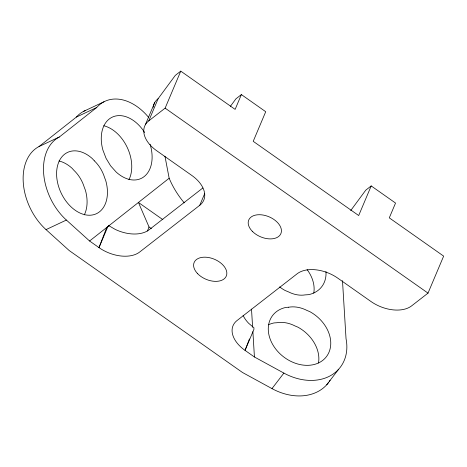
<?xml version="1.0" encoding="UTF-8"?>
<svg xmlns="http://www.w3.org/2000/svg" width="467" height="467" viewBox="0 0 467 467"><rect width="100%" height="100%" fill="white"/><g stroke="black" fill="none" stroke-linecap="round" stroke-linejoin="round"><path stroke-width="0.7" d="M249.436 338.96L245.035 350.378L254.433 356.992L283.883 373.086A51.335 39.66 37.5 0 0 346.035 338.727L342.492 280.679M145.342 124.765L154.723 102.559M148.669 117.439A51.335 35.072 64.8 0 0 96.722 107.509L59.338 136.994A51.335 35.072 64.8 0 0 66.384 220.05L89.588 241.001L98.986 247.615A30.799 19.176 22.9 0 0 139.703 252.005L199.753 205.293A30.799 19.176 22.9 0 0 191.791 175.429L156.719 150.753A30.799 19.176 22.9 0 1 148.751 120.883L158.132 98.683L175.306 75.385L180.764 71.136L235.129 109.389L241.381 94.585L265.723 111.712L253.213 141.32L358.691 215.538L371.201 185.93L395.543 203.057L389.285 217.861L443.65 256.114L428.017 293.124L411.637 305.862A30.799 19.176 22.9 0 1 370.921 301.472L337.839 278.192A30.799 19.176 22.9 0 0 297.117 273.802L237.073 320.514A30.799 19.176 22.9 0 0 245.035 350.378L253.914 329.358L253.931 327.764L248.672 323.31A30.799 19.176 22.9 0 1 243.12 315.429M148.751 120.883L165.131 108.146L180.764 71.136M199.753 205.293L204.721 193.542M230.342 106.406L235.923 98.835L241.381 94.585M350.717 210.564L365.743 190.18L371.201 185.93M85.566 110.445A51.335 35.072 64.8 0 0 76.366 117.083L38.983 146.568A51.335 35.072 64.8 0 0 46.029 229.618L69.233 250.575L242.531 372.514L271.981 388.608L283.883 373.086M326.737 384.773L338.639 369.251M89.588 241.001L169.159 178.231L164.95 156.2M108.939 225.748L107.865 226.594L98.986 247.615L106.75 227.458L108.939 225.748L115.226 229.408A30.799 19.176 22.9 0 0 149.084 229.799L202.841 187.985M83.651 111.333L104.007 101.759M76.366 117.083L96.722 107.509M38.983 146.568L59.338 136.994M46.029 229.618L66.384 220.05M165.131 108.146L428.017 293.124M162.849 219.642L138.436 202.468L149.026 226.956L151.407 228.637M251.509 309.119L252.618 327.268M252.886 331.669L254.433 356.992M153.205 107.346A30.799 19.176 22.9 0 1 158.132 98.683M184.255 202.853A69.104 47.856 49.9 0 1 169.159 178.231M268.49 324.781A33.881 26.175 37.5 0 1 274.053 322.93L276.791 322.738A27.909 21.564 37.5 0 1 295.115 325.995L297.934 327.174A33.881 26.175 37.5 0 1 318.5 362.993M325.966 271.543A33.367 25.778 37.5 0 1 308.617 294.654L305.161 294.893A25.837 19.958 37.5 0 1 288.659 291.963L285.098 290.474A33.367 25.778 37.5 0 1 279.622 286.907M328.494 382.648A51.335 39.66 37.5 0 1 271.981 388.608M330.07 380.348A51.335 39.66 37.5 0 1 329.311 381.516M307.111 269.605A33.367 25.778 37.5 0 1 313.771 293.159M103.773 125.757A33.881 23.146 64.8 0 1 127.345 147.665A33.881 23.146 64.8 0 1 128.945 179.725M58.976 160.963A33.881 23.146 64.8 0 1 71.982 168.184L73.979 170.397A27.909 19.065 64.8 0 1 84.27 187.273L85.391 190.18A33.881 23.146 64.8 0 1 84.334 214.843M150.082 144.25A33.881 23.146 64.8 0 1 144.484 176.322A33.881 23.146 64.8 0 1 116.254 172.125L110.603 165.832L106.056 158.307L102.909 150.07A33.881 23.146 64.8 0 1 112.88 116.873A33.881 23.146 64.8 0 1 144.665 132.546M147.508 231.048A30.799 7.927 -54.9 0 1 149.026 226.956M288.694 307.216L285.956 307.409A33.881 26.175 37.5 0 0 275.834 349.17A33.881 26.175 37.5 0 0 325.336 357.973A33.881 26.175 37.5 0 0 309.831 311.652L307.012 310.473A27.909 21.564 37.5 0 0 288.694 307.216M94.334 160.829L92.332 158.617A33.881 23.146 64.8 0 0 56.898 169.089A33.881 23.146 64.8 0 0 84.702 214.686A33.881 23.146 64.8 0 0 105.746 180.606L104.626 177.705A27.909 19.065 64.8 0 0 94.334 160.829M197.687 273.732A17.454 10.864 22.9 0 0 225.946 276.779A17.454 10.864 22.9 0 0 207.033 257.305A17.454 10.864 22.9 0 0 197.687 273.732M252.279 231.27A17.454 10.864 22.9 0 0 280.539 234.317A17.454 10.864 22.9 0 0 261.625 214.843A17.454 10.864 22.9 0 0 252.279 231.27"/></g></svg>
